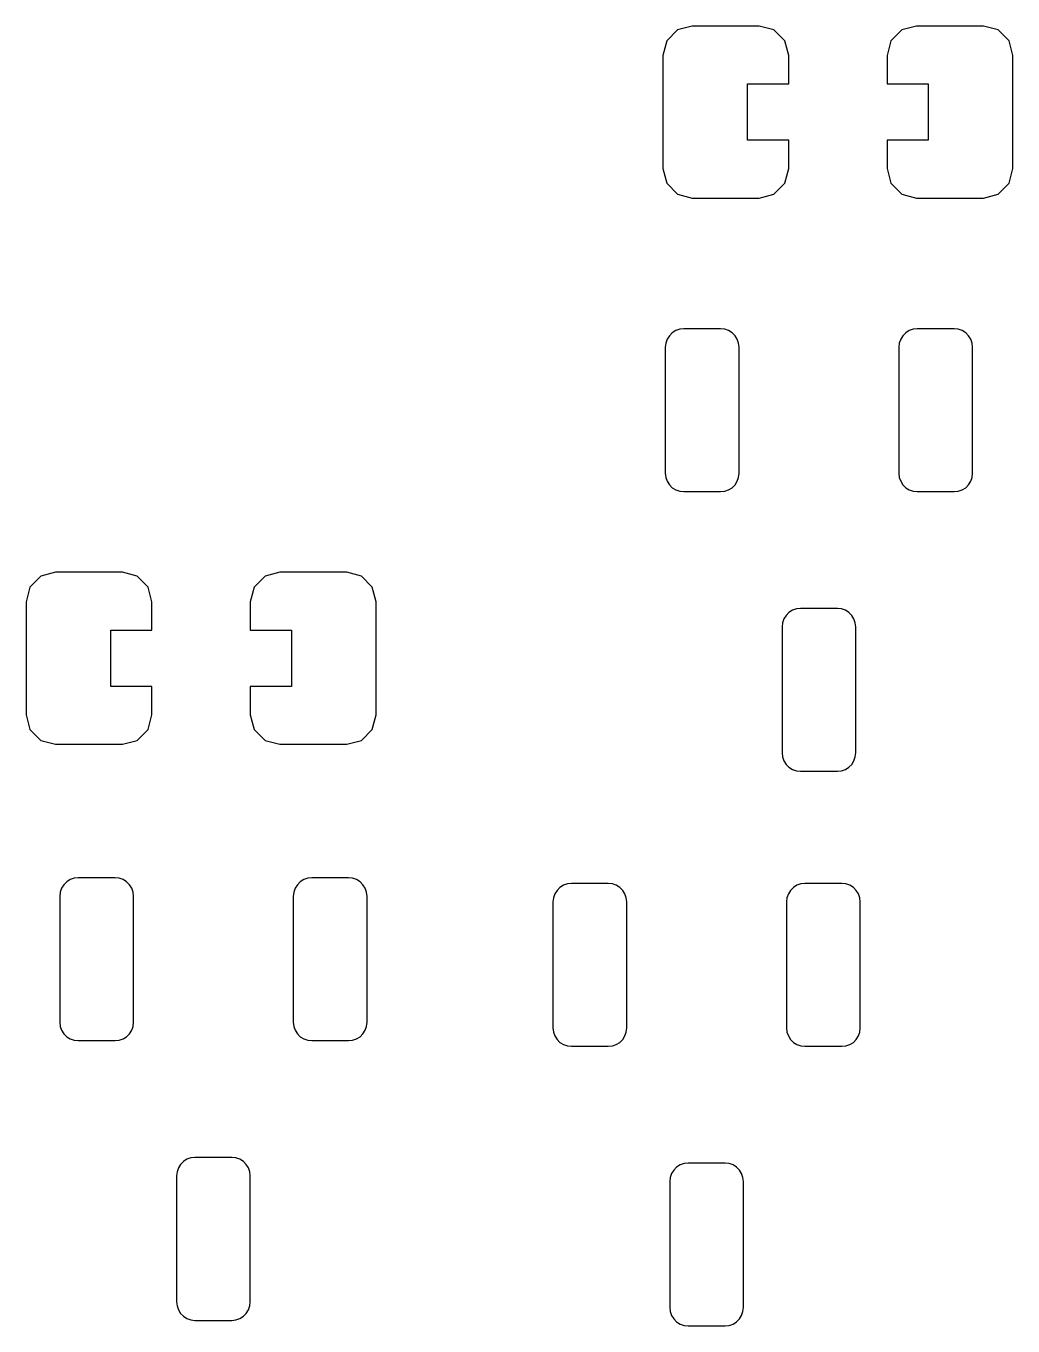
# Model space of a CAD drawing. Extents: x -190 to 190, y -140 to 140.
# Drawn here: x -33.4 to -25.37, y -17.39 to -6.81 of the extents above; entities that cross this region are included whole.
import ezdxf

# ---------------------------------------------------------------- set-up
doc = ezdxf.new("R2010")
doc.units = 0
doc.header["$MEASUREMENT"] = 0
doc.layers.get('0').update_dxf_attribs({"linetype": 'CONTINUOUS'})

msp = doc.modelspace()

# ---------------------------------------------------------------- linework, layer by layer
for points in [[(-27.437, -6.814), (-27.982, -6.814), (-27.982, -6.814), (-28.102, -6.846), (-28.102, -6.846), (-28.19, -6.934), (-28.19, -6.934), (-28.222, -7.054), (-28.222, -7.054), (-28.222, -7.974), (-28.222, -7.974), (-28.19, -8.094), (-28.19, -8.094), (-28.102, -8.182), (-28.102, -8.182), (-27.982, -8.214), (-27.982, -8.214), (-27.437, -8.214), (-27.437, -8.214), (-27.317, -8.182), (-27.317, -8.182), (-27.228999, -8.094), (-27.228999, -8.094), (-27.197, -7.974), (-27.197, -7.974), (-27.197, -7.744), (-27.197, -7.744), (-27.532, -7.744), (-27.532, -7.744), (-27.532, -7.284), (-27.532, -7.284), (-27.197, -7.284), (-27.197, -7.284), (-27.197, -7.054), (-27.197, -7.054), (-27.228999, -6.934), (-27.228999, -6.934), (-27.317, -6.846), (-27.317, -6.846), (-27.437, -6.814)], [(-25.612, -6.814), (-26.157, -6.814), (-26.157, -6.814), (-26.277, -6.846), (-26.277, -6.846), (-26.365, -6.934), (-26.365, -6.934), (-26.397, -7.054), (-26.397, -7.054), (-26.397, -7.284), (-26.397, -7.284), (-26.062, -7.284), (-26.062, -7.284), (-26.062, -7.744), (-26.062, -7.744), (-26.397, -7.744), (-26.397, -7.744), (-26.397, -7.974), (-26.397, -7.974), (-26.365, -8.094), (-26.365, -8.094), (-26.277, -8.182), (-26.277, -8.182), (-26.157, -8.214), (-26.157, -8.214), (-25.612, -8.214), (-25.612, -8.214), (-25.492, -8.182), (-25.492, -8.182), (-25.404001, -8.094), (-25.404001, -8.094), (-25.372, -7.974), (-25.372, -7.974), (-25.372, -7.054), (-25.372, -7.054), (-25.404001, -6.934), (-25.404001, -6.934), (-25.492, -6.846), (-25.492, -6.846), (-25.612, -6.814)], [(-27.751001, -9.278), (-28.051001, -9.278), (-28.051001, -9.278), (-28.084001, -9.282), (-28.084001, -9.282), (-28.116001, -9.293), (-28.116001, -9.293), (-28.145, -9.311), (-28.145, -9.311), (-28.168, -9.335), (-28.168, -9.335), (-28.185999, -9.363), (-28.185999, -9.363), (-28.197, -9.394999), (-28.197, -9.394999), (-28.201001, -9.428), (-28.201001, -9.428), (-28.201001, -10.452999), (-28.201001, -10.452999), (-28.197, -10.487), (-28.197, -10.487), (-28.185999, -10.519), (-28.185999, -10.519), (-28.168, -10.547), (-28.168, -10.547), (-28.145, -10.571), (-28.145, -10.571), (-28.116001, -10.589), (-28.116001, -10.589), (-28.084001, -10.6), (-28.084001, -10.6), (-28.051001, -10.603), (-28.051001, -10.603), (-27.751001, -10.603), (-27.751001, -10.603), (-27.718, -10.6), (-27.718, -10.6), (-27.686001, -10.589), (-27.686001, -10.589), (-27.657, -10.571), (-27.657, -10.571), (-27.634001, -10.547), (-27.634001, -10.547), (-27.616001, -10.519), (-27.616001, -10.519), (-27.605, -10.487), (-27.605, -10.487), (-27.601001, -10.452999), (-27.601001, -10.452999), (-27.601001, -9.428), (-27.601001, -9.428), (-27.605, -9.394999), (-27.605, -9.394999), (-27.616001, -9.363), (-27.616001, -9.363), (-27.634001, -9.335), (-27.634001, -9.335), (-27.657, -9.311), (-27.657, -9.311), (-27.686001, -9.293), (-27.686001, -9.293), (-27.718, -9.282), (-27.718, -9.282), (-27.751001, -9.278)], [(-25.851001, -9.278), (-26.150999, -9.278), (-26.150999, -9.278), (-26.183999, -9.282), (-26.183999, -9.282), (-26.216001, -9.293), (-26.216001, -9.293), (-26.245, -9.311), (-26.245, -9.311), (-26.268, -9.335), (-26.268, -9.335), (-26.286001, -9.363), (-26.286001, -9.363), (-26.297, -9.394999), (-26.297, -9.394999), (-26.301001, -9.428), (-26.301001, -9.428), (-26.301001, -10.452999), (-26.301001, -10.452999), (-26.297, -10.487), (-26.297, -10.487), (-26.286001, -10.519), (-26.286001, -10.519), (-26.268, -10.547), (-26.268, -10.547), (-26.245, -10.571), (-26.245, -10.571), (-26.216001, -10.589), (-26.216001, -10.589), (-26.183999, -10.6), (-26.183999, -10.6), (-26.150999, -10.603), (-26.150999, -10.603), (-25.851001, -10.603), (-25.851001, -10.603), (-25.818, -10.6), (-25.818, -10.6), (-25.785999, -10.589), (-25.785999, -10.589), (-25.757, -10.571), (-25.757, -10.571), (-25.733999, -10.547), (-25.733999, -10.547), (-25.715999, -10.519), (-25.715999, -10.519), (-25.705, -10.487), (-25.705, -10.487), (-25.700999, -10.452999), (-25.700999, -10.452999), (-25.700999, -9.428), (-25.700999, -9.428), (-25.705, -9.394999), (-25.705, -9.394999), (-25.715999, -9.363), (-25.715999, -9.363), (-25.733999, -9.335), (-25.733999, -9.335), (-25.757, -9.311), (-25.757, -9.311), (-25.785999, -9.293), (-25.785999, -9.293), (-25.818, -9.282), (-25.818, -9.282), (-25.851001, -9.278)], [(-32.618, -11.259), (-33.163, -11.259), (-33.163, -11.259), (-33.282998, -11.291), (-33.282998, -11.291), (-33.371001, -11.379), (-33.371001, -11.379), (-33.403003, -11.499), (-33.403003, -11.499), (-33.403003, -12.419), (-33.403003, -12.419), (-33.371001, -12.539), (-33.371001, -12.539), (-33.282998, -12.627), (-33.282998, -12.627), (-33.163, -12.659), (-33.163, -12.659), (-32.618, -12.659), (-32.618, -12.659), (-32.497998, -12.627), (-32.497998, -12.627), (-32.41, -12.539), (-32.41, -12.539), (-32.378, -12.419), (-32.378, -12.419), (-32.378, -12.189), (-32.378, -12.189), (-32.713, -12.189), (-32.713, -12.189), (-32.713, -11.729), (-32.713, -11.729), (-32.378, -11.729), (-32.378, -11.729), (-32.378, -11.499), (-32.378, -11.499), (-32.41, -11.379), (-32.41, -11.379), (-32.497998, -11.291), (-32.497998, -11.291), (-32.618, -11.259)], [(-30.793, -11.259), (-31.337998, -11.259), (-31.337998, -11.259), (-31.458, -11.291), (-31.458, -11.291), (-31.546001, -11.379), (-31.546001, -11.379), (-31.578, -11.499), (-31.578, -11.499), (-31.578, -11.729), (-31.578, -11.729), (-31.243, -11.729), (-31.243, -11.729), (-31.243, -12.189), (-31.243, -12.189), (-31.578, -12.189), (-31.578, -12.189), (-31.578, -12.419), (-31.578, -12.419), (-31.546001, -12.539), (-31.546001, -12.539), (-31.458, -12.627), (-31.458, -12.627), (-31.337998, -12.659), (-31.337998, -12.659), (-30.793, -12.659), (-30.793, -12.659), (-30.672998, -12.627), (-30.672998, -12.627), (-30.585, -12.539), (-30.585, -12.539), (-30.553, -12.419), (-30.553, -12.419), (-30.553, -11.499), (-30.553, -11.499), (-30.585, -11.379), (-30.585, -11.379), (-30.672998, -11.291), (-30.672998, -11.291), (-30.793, -11.259)], [(-26.800999, -11.552999), (-27.101001, -11.552999), (-27.101001, -11.552999), (-27.133999, -11.557), (-27.133999, -11.557), (-27.165999, -11.567999), (-27.165999, -11.567999), (-27.195, -11.586), (-27.195, -11.586), (-27.217998, -11.61), (-27.217998, -11.61), (-27.235999, -11.637999), (-27.235999, -11.637999), (-27.247, -11.67), (-27.247, -11.67), (-27.250999, -11.703), (-27.250999, -11.703), (-27.250999, -12.728), (-27.250999, -12.728), (-27.247, -12.762), (-27.247, -12.762), (-27.235999, -12.794), (-27.235999, -12.794), (-27.217998, -12.822001), (-27.217998, -12.822001), (-27.195, -12.846), (-27.195, -12.846), (-27.165999, -12.864), (-27.165999, -12.864), (-27.133999, -12.875), (-27.133999, -12.875), (-27.101001, -12.877999), (-27.101001, -12.877999), (-26.800999, -12.877999), (-26.800999, -12.877999), (-26.768, -12.875), (-26.768, -12.875), (-26.736001, -12.864), (-26.736001, -12.864), (-26.707, -12.846), (-26.707, -12.846), (-26.683999, -12.822001), (-26.683999, -12.822001), (-26.666001, -12.794), (-26.666001, -12.794), (-26.655, -12.762), (-26.655, -12.762), (-26.651001, -12.728), (-26.651001, -12.728), (-26.651001, -11.703), (-26.651001, -11.703), (-26.655, -11.67), (-26.655, -11.67), (-26.666001, -11.637999), (-26.666001, -11.637999), (-26.683999, -11.61), (-26.683999, -11.61), (-26.707, -11.586), (-26.707, -11.586), (-26.736001, -11.567999), (-26.736001, -11.567999), (-26.768, -11.557), (-26.768, -11.557), (-26.800999, -11.552999)], [(-32.678, -13.746), (-32.977998, -13.746), (-32.977998, -13.746), (-33.011001, -13.749), (-33.011001, -13.749), (-33.043, -13.76), (-33.043, -13.76), (-33.072, -13.778), (-33.072, -13.778), (-33.094998, -13.802001), (-33.094998, -13.802001), (-33.112998, -13.83), (-33.112998, -13.83), (-33.123999, -13.862), (-33.123999, -13.862), (-33.128, -13.896), (-33.128, -13.896), (-33.128, -14.921), (-33.128, -14.921), (-33.123999, -14.954), (-33.123999, -14.954), (-33.112998, -14.986), (-33.112998, -14.986), (-33.094998, -15.014), (-33.094998, -15.014), (-33.072, -15.038), (-33.072, -15.038), (-33.043, -15.056), (-33.043, -15.056), (-33.011001, -15.067), (-33.011001, -15.067), (-32.977998, -15.07), (-32.977998, -15.07), (-32.678, -15.07), (-32.678, -15.07), (-32.644998, -15.067), (-32.644998, -15.067), (-32.613003, -15.056), (-32.613003, -15.056), (-32.584001, -15.038), (-32.584001, -15.038), (-32.561001, -15.014), (-32.561001, -15.014), (-32.543, -14.986), (-32.543, -14.986), (-32.532, -14.954), (-32.532, -14.954), (-32.527998, -14.921), (-32.527998, -14.921), (-32.527998, -13.896), (-32.527998, -13.896), (-32.532, -13.862), (-32.532, -13.862), (-32.543, -13.83), (-32.543, -13.83), (-32.561001, -13.802001), (-32.561001, -13.802001), (-32.584001, -13.778), (-32.584001, -13.778), (-32.613003, -13.76), (-32.613003, -13.76), (-32.644998, -13.749), (-32.644998, -13.749), (-32.678, -13.746)], [(-30.778, -13.746), (-31.078, -13.746), (-31.078, -13.746), (-31.111001, -13.749), (-31.111001, -13.749), (-31.143, -13.76), (-31.143, -13.76), (-31.172, -13.778), (-31.172, -13.778), (-31.195, -13.802001), (-31.195, -13.802001), (-31.213, -13.83), (-31.213, -13.83), (-31.223999, -13.862), (-31.223999, -13.862), (-31.228, -13.896), (-31.228, -13.896), (-31.228, -14.921), (-31.228, -14.921), (-31.223999, -14.954), (-31.223999, -14.954), (-31.213, -14.986), (-31.213, -14.986), (-31.195, -15.014), (-31.195, -15.014), (-31.172, -15.038), (-31.172, -15.038), (-31.143, -15.056), (-31.143, -15.056), (-31.111001, -15.067), (-31.111001, -15.067), (-31.078, -15.07), (-31.078, -15.07), (-30.778, -15.07), (-30.778, -15.07), (-30.745, -15.067), (-30.745, -15.067), (-30.713, -15.056), (-30.713, -15.056), (-30.683999, -15.038), (-30.683999, -15.038), (-30.661001, -15.014), (-30.661001, -15.014), (-30.643, -14.986), (-30.643, -14.986), (-30.632, -14.954), (-30.632, -14.954), (-30.628, -14.921), (-30.628, -14.921), (-30.628, -13.896), (-30.628, -13.896), (-30.632, -13.862), (-30.632, -13.862), (-30.643, -13.83), (-30.643, -13.83), (-30.661001, -13.802001), (-30.661001, -13.802001), (-30.683999, -13.778), (-30.683999, -13.778), (-30.713, -13.76), (-30.713, -13.76), (-30.745, -13.749), (-30.745, -13.749), (-30.778, -13.746)], [(-28.665, -13.791), (-28.965, -13.791), (-28.965, -13.791), (-28.998, -13.795), (-28.998, -13.795), (-29.03, -13.806), (-29.03, -13.806), (-29.059001, -13.824), (-29.059001, -13.824), (-29.082, -13.848), (-29.082, -13.848), (-29.1, -13.876001), (-29.1, -13.876001), (-29.111001, -13.907999), (-29.111001, -13.907999), (-29.115, -13.941), (-29.115, -13.941), (-29.115, -14.966), (-29.115, -14.966), (-29.111001, -15), (-29.111001, -15), (-29.1, -15.032), (-29.1, -15.032), (-29.082, -15.06), (-29.082, -15.06), (-29.059001, -15.084), (-29.059001, -15.084), (-29.03, -15.102), (-29.03, -15.102), (-28.998, -15.112999), (-28.998, -15.112999), (-28.965, -15.116), (-28.965, -15.116), (-28.665, -15.116), (-28.665, -15.116), (-28.632, -15.112999), (-28.632, -15.112999), (-28.6, -15.102), (-28.6, -15.102), (-28.571001, -15.084), (-28.571001, -15.084), (-28.548, -15.06), (-28.548, -15.06), (-28.53, -15.032), (-28.53, -15.032), (-28.519001, -15), (-28.519001, -15), (-28.515, -14.966), (-28.515, -14.966), (-28.515, -13.941), (-28.515, -13.941), (-28.519001, -13.907999), (-28.519001, -13.907999), (-28.53, -13.876001), (-28.53, -13.876001), (-28.548, -13.848), (-28.548, -13.848), (-28.571001, -13.824), (-28.571001, -13.824), (-28.6, -13.806), (-28.6, -13.806), (-28.632, -13.795), (-28.632, -13.795), (-28.665, -13.791)], [(-26.765, -13.791), (-27.065, -13.791), (-27.065, -13.791), (-27.098, -13.795), (-27.098, -13.795), (-27.13, -13.806), (-27.13, -13.806), (-27.158999, -13.824), (-27.158999, -13.824), (-27.182, -13.848), (-27.182, -13.848), (-27.2, -13.876001), (-27.2, -13.876001), (-27.210999, -13.907999), (-27.210999, -13.907999), (-27.215, -13.941), (-27.215, -13.941), (-27.215, -14.966), (-27.215, -14.966), (-27.210999, -15), (-27.210999, -15), (-27.2, -15.032), (-27.2, -15.032), (-27.182, -15.06), (-27.182, -15.06), (-27.158999, -15.084), (-27.158999, -15.084), (-27.13, -15.102), (-27.13, -15.102), (-27.098, -15.112999), (-27.098, -15.112999), (-27.065, -15.116), (-27.065, -15.116), (-26.765, -15.116), (-26.765, -15.116), (-26.732, -15.112999), (-26.732, -15.112999), (-26.7, -15.102), (-26.7, -15.102), (-26.671001, -15.084), (-26.671001, -15.084), (-26.648, -15.06), (-26.648, -15.06), (-26.63, -15.032), (-26.63, -15.032), (-26.619001, -15), (-26.619001, -15), (-26.615, -14.966), (-26.615, -14.966), (-26.615, -13.941), (-26.615, -13.941), (-26.619001, -13.907999), (-26.619001, -13.907999), (-26.63, -13.876001), (-26.63, -13.876001), (-26.648, -13.848), (-26.648, -13.848), (-26.671001, -13.824), (-26.671001, -13.824), (-26.7, -13.806), (-26.7, -13.806), (-26.732, -13.795), (-26.732, -13.795), (-26.765, -13.791)], [(-31.728, -16.021), (-32.028, -16.021), (-32.028, -16.021), (-32.060999, -16.023999), (-32.060999, -16.023999), (-32.093, -16.035), (-32.093, -16.035), (-32.122002, -16.053), (-32.122002, -16.053), (-32.145, -16.077001), (-32.145, -16.077001), (-32.163, -16.105), (-32.163, -16.105), (-32.173999, -16.137001), (-32.173999, -16.137001), (-32.178, -16.170999), (-32.178, -16.170999), (-32.178, -17.196), (-32.178, -17.196), (-32.173999, -17.229), (-32.173999, -17.229), (-32.163, -17.261), (-32.163, -17.261), (-32.145, -17.288999), (-32.145, -17.288999), (-32.122002, -17.312999), (-32.122002, -17.312999), (-32.093, -17.331001), (-32.093, -17.331001), (-32.060999, -17.342), (-32.060999, -17.342), (-32.028, -17.346), (-32.028, -17.346), (-31.728, -17.346), (-31.728, -17.346), (-31.695, -17.342), (-31.695, -17.342), (-31.663, -17.331001), (-31.663, -17.331001), (-31.633999, -17.312999), (-31.633999, -17.312999), (-31.610999, -17.288999), (-31.610999, -17.288999), (-31.592998, -17.261), (-31.592998, -17.261), (-31.582002, -17.229), (-31.582002, -17.229), (-31.578, -17.196), (-31.578, -17.196), (-31.578, -16.170999), (-31.578, -16.170999), (-31.582002, -16.137001), (-31.582002, -16.137001), (-31.592998, -16.105), (-31.592998, -16.105), (-31.610999, -16.077001), (-31.610999, -16.077001), (-31.633999, -16.053), (-31.633999, -16.053), (-31.663, -16.035), (-31.663, -16.035), (-31.695, -16.023999), (-31.695, -16.023999), (-31.728, -16.021)], [(-27.715, -16.067), (-28.015, -16.067), (-28.015, -16.067), (-28.048, -16.070001), (-28.048, -16.070001), (-28.08, -16.081), (-28.08, -16.081), (-28.108999, -16.099), (-28.108999, -16.099), (-28.132, -16.123), (-28.132, -16.123), (-28.15, -16.151), (-28.15, -16.151), (-28.161001, -16.183), (-28.161001, -16.183), (-28.165, -16.217001), (-28.165, -16.217001), (-28.165, -17.242), (-28.165, -17.242), (-28.161001, -17.275), (-28.161001, -17.275), (-28.15, -17.307001), (-28.15, -17.307001), (-28.132, -17.335), (-28.132, -17.335), (-28.108999, -17.359), (-28.108999, -17.359), (-28.08, -17.377001), (-28.08, -17.377001), (-28.048, -17.387999), (-28.048, -17.387999), (-28.015, -17.392001), (-28.015, -17.392001), (-27.715, -17.392001), (-27.715, -17.392001), (-27.682002, -17.387999), (-27.682002, -17.387999), (-27.65, -17.377001), (-27.65, -17.377001), (-27.620999, -17.359), (-27.620999, -17.359), (-27.597998, -17.335), (-27.597998, -17.335), (-27.58, -17.307001), (-27.58, -17.307001), (-27.568999, -17.275), (-27.568999, -17.275), (-27.565, -17.242), (-27.565, -17.242), (-27.565, -16.217001), (-27.565, -16.217001), (-27.568999, -16.183), (-27.568999, -16.183), (-27.58, -16.151), (-27.58, -16.151), (-27.597998, -16.123), (-27.597998, -16.123), (-27.620999, -16.099), (-27.620999, -16.099), (-27.65, -16.081), (-27.65, -16.081), (-27.682002, -16.070001), (-27.682002, -16.070001), (-27.715, -16.067)]]:
    msp.add_lwpolyline(points)

doc.saveas('drawing.dxf')
